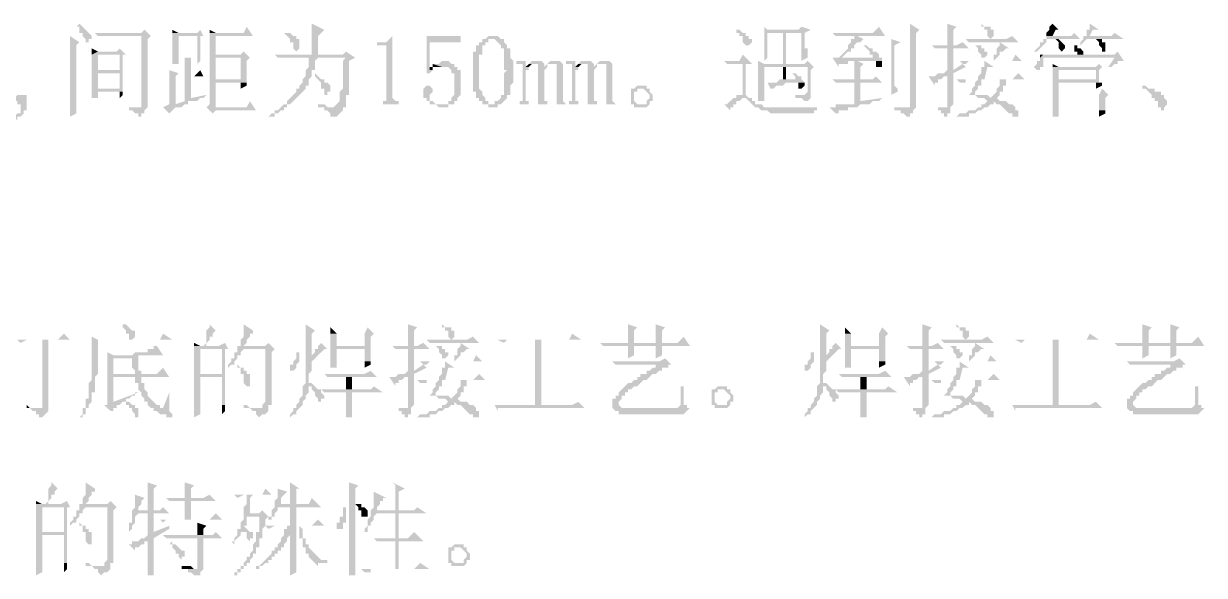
# Model space of a CAD drawing. Extents: x 51 to 246, y 3 to 417.
# Drawn here: x 209.08 to 225.21, y 324.53 to 332.06 of the extents above; entities that cross this region are included whole.
import ezdxf

# ---------------------------------------------------------------- set-up
doc = ezdxf.new("R2010")
doc.units = 0
doc.header["$MEASUREMENT"] = 0
doc.layers.add('_____1', color=160, linetype='Continuous')

msp = doc.modelspace()

# ---------------------------------------------------------------- hatches: boundary and pattern name
at = {"layer": '_____1'}
for points in [[(209.846, 332.062), (209.804, 332.02), (209.846, 332.02), (209.846, 331.935), (209.889, 331.935), (209.889, 331.893), (209.931, 331.851), (209.931, 331.808), (209.973, 331.808), (209.973, 331.851), (210.016, 331.851), (210.016, 331.893)], [(218.821, 331.978), (218.821, 331.935), (218.863, 331.935), (218.863, 331.893), (218.906, 331.893), (218.906, 331.808), (218.948, 331.766), (218.99, 331.766), (219.033, 331.808), (219.033, 331.851), (218.99, 331.851), (218.99, 331.893), (218.948, 331.893), (218.948, 331.935), (218.906, 331.935), (218.863, 331.978)], [(222.165, 332.062), (222.165, 332.02), (222.208, 332.02), (222.208, 331.978), (222.25, 331.978), (222.25, 331.893), (222.292, 331.851), (222.335, 331.893), (222.335, 331.978), (222.292, 331.978), (222.292, 332.02), (222.208, 332.02)], [(223.224, 331.851), (223.181, 331.851), (223.224, 331.808), (223.224, 331.724), (223.266, 331.681), (223.308, 331.724), (223.308, 331.766), (223.266, 331.808)], [(223.774, 331.851), (223.732, 331.851), (223.774, 331.808), (223.774, 331.766), (223.816, 331.724), (223.816, 331.681), (223.859, 331.681), (223.859, 331.808), (223.816, 331.808), (223.816, 331.851)], [(220.599, 331.766), (220.557, 331.766), (220.599, 331.724), (220.641, 331.681), (220.641, 331.639), (220.684, 331.639), (220.684, 331.597), (220.26, 331.597), (220.811, 331.554), (220.811, 331.597), (220.768, 331.597), (220.768, 331.639), (220.726, 331.681), (220.684, 331.681), (220.684, 331.724), (220.641, 331.724)], [(221.7, 331.724), (221.784, 331.724), (221.784, 331.427), (221.7, 331.427)], [(216.112, 331.554), (216.027, 331.554), (215.985, 331.512), (216.112, 331.512), (216.112, 331.47), (216.196, 331.47), (216.196, 331.512), (216.154, 331.554)], [(216.45, 331.512), (216.323, 331.512), (216.366, 331.512), (216.366, 330.962), (216.323, 330.962), (216.493, 330.962), (216.45, 331.004)], [(216.789, 331.554), (216.704, 331.554), (216.662, 331.512), (216.789, 331.512), (216.789, 331.47), (216.874, 331.47), (216.874, 331.512), (216.831, 331.554)], [(217.128, 331.512), (217.001, 331.512), (217.043, 331.512), (217.043, 330.962), (217.001, 330.962), (217.17, 330.962), (217.128, 331.004)], [(219.456, 331.47), (219.498, 331.47), (219.498, 331.3), (219.456, 331.3)], [(220.726, 331.47), (220.811, 331.47), (220.811, 331.554), (220.726, 331.554)], [(210.439, 331.385), (210.397, 331.385), (210.397, 331.173), (210.016, 331.173), (210.016, 331.046), (210.1, 331.046), (210.1, 331.131), (210.439, 331.131)], [(213.064, 331.385), (213.064, 331.343), (213.148, 331.258), (213.148, 331.173), (213.191, 331.173), (213.191, 331.089), (213.233, 331.089), (213.233, 331.131), (213.275, 331.131), (213.275, 331.216), (213.233, 331.258), (213.191, 331.258), (213.191, 331.3), (213.148, 331.3)], [(212.132, 331.258), (212.048, 331.258), (212.048, 331.173), (212.132, 331.216)], [(219.752, 331.258), (219.668, 331.258), (219.668, 331.173), (219.71, 331.173), (219.752, 331.216)], [(210.439, 331.131), (210.397, 331.131), (210.397, 331.046), (210.439, 331.089)], [(211.582, 331.089), (211.37, 331.046), (211.54, 331.046)], [(219.625, 331.089), (219.625, 331.046), (219.71, 331.046), (219.752, 331.004), (219.795, 331.004), (219.837, 331.046), (219.71, 331.089)], [(220.811, 331.046), (220.514, 331.004), (220.768, 331.004)], [(220.98, 330.919), (220.98, 330.877), (221.065, 330.877), (221.065, 330.835), (221.107, 330.835), (221.149, 330.792), (221.192, 330.792), (221.192, 330.835), (221.234, 330.835), (221.234, 330.877), (221.276, 330.919)], [(221.53, 330.919), (221.573, 330.919), (221.573, 330.877), (221.615, 330.877), (221.615, 330.835), (221.657, 330.835), (221.657, 330.792), (221.7, 330.792), (221.7, 330.835), (221.742, 330.835), (221.742, 330.919)], [(210.439, 327.956), (210.439, 327.914), (210.481, 327.871), (210.481, 327.829), (210.524, 327.829), (210.524, 327.744), (210.1, 327.744), (210.566, 327.744), (210.608, 327.787), (210.608, 327.871), (210.566, 327.871), (210.524, 327.914), (210.481, 327.956)], [(214.799, 327.956), (214.799, 327.914), (214.842, 327.914), (214.842, 327.871), (214.884, 327.871), (214.884, 327.787), (214.926, 327.744), (214.969, 327.787), (214.969, 327.871), (214.926, 327.871), (214.926, 327.914), (214.842, 327.914)], [(221.827, 327.956), (221.827, 327.914), (221.869, 327.914), (221.869, 327.871), (221.911, 327.871), (221.911, 327.787), (221.954, 327.744), (221.996, 327.787), (221.996, 327.871), (221.954, 327.871), (221.954, 327.914), (221.869, 327.914)], [(214.334, 327.617), (214.418, 327.617), (214.418, 327.321), (214.334, 327.321)], [(216.069, 327.744), (216.154, 327.744), (216.154, 326.855), (216.069, 326.855)], [(217.805, 327.66), (217.339, 327.66), (217.72, 327.66), (217.72, 327.49), (217.805, 327.533)], [(221.361, 327.617), (221.446, 327.617), (221.446, 327.321), (221.361, 327.321)], [(223.139, 327.744), (223.224, 327.744), (223.224, 326.855), (223.139, 326.855)], [(224.832, 327.66), (224.367, 327.66), (224.748, 327.66), (224.748, 327.49), (224.832, 327.533)], [(213.826, 327.448), (213.741, 327.448), (213.741, 327.363), (213.826, 327.406)], [(220.853, 327.448), (220.768, 327.448), (220.768, 327.363), (220.853, 327.406)], [(212.005, 327.406), (212.005, 327.363), (212.048, 327.363), (212.048, 327.279), (212.09, 327.279), (212.09, 327.152), (212.132, 327.109), (212.175, 327.109), (212.175, 327.279), (212.132, 327.279), (212.132, 327.321), (212.09, 327.321), (212.09, 327.363), (212.048, 327.363)], [(210.693, 327.236), (210.608, 327.236), (210.608, 327.152), (210.651, 327.152), (210.651, 327.067), (210.693, 327.025), (210.693, 326.982), (210.735, 326.94), (210.735, 326.898), (210.778, 326.898), (210.778, 326.855), (210.82, 326.813), (210.989, 326.813), (210.947, 326.813), (210.947, 326.855), (210.905, 326.855), (210.778, 326.982), (210.778, 327.025), (210.735, 327.067), (210.735, 327.152), (210.693, 327.152)], [(213.487, 327.236), (213.572, 327.236), (213.572, 327.067), (213.487, 327.067)], [(220.514, 327.236), (220.599, 327.236), (220.599, 327.067), (220.514, 327.067)], [(210.651, 327.025), (210.312, 326.898), (210.227, 326.898), (210.227, 326.855), (210.185, 326.855), (210.27, 326.771), (210.312, 326.771), (210.312, 326.813), (210.354, 326.813), (210.354, 326.855), (210.397, 326.855), (210.439, 326.898), (210.481, 326.898), (210.481, 326.94), (210.524, 326.94), (210.566, 326.982), (210.608, 326.982), (210.608, 327.025)], [(211.074, 327.025), (210.989, 326.813), (210.862, 326.813), (210.862, 326.771), (210.905, 326.771), (210.947, 326.728), (211.032, 326.728), (211.032, 326.686), (211.116, 326.686), (211.116, 326.728), (211.074, 326.771)], [(213.487, 326.686), (213.572, 326.686), (213.572, 327.025), (213.487, 327.025)], [(220.514, 326.686), (220.599, 326.686), (220.599, 327.025), (220.514, 327.025)], [(210.481, 326.898), (210.481, 326.855), (210.524, 326.855), (210.524, 326.813), (210.566, 326.813), (210.566, 326.771), (210.608, 326.728), (210.608, 326.686), (210.651, 326.686), (210.651, 326.813), (210.608, 326.813), (210.608, 326.855), (210.566, 326.855), (210.524, 326.898)], [(212.09, 326.855), (212.09, 326.813), (212.175, 326.813), (212.217, 326.771), (212.259, 326.771), (212.259, 326.728), (212.302, 326.686), (212.344, 326.728), (212.386, 326.728), (212.429, 326.771), (212.429, 326.813), (212.175, 326.813), (212.132, 326.855)], [(214.164, 326.813), (214.207, 326.813), (214.207, 326.771), (214.249, 326.771), (214.249, 326.728), (214.291, 326.728), (214.291, 326.686), (214.334, 326.686), (214.334, 326.728), (214.376, 326.728), (214.376, 326.813)], [(221.192, 326.813), (221.234, 326.813), (221.234, 326.771), (221.276, 326.771), (221.276, 326.728), (221.319, 326.728), (221.319, 326.686), (221.361, 326.686), (221.361, 326.728), (221.403, 326.728), (221.403, 326.813)], [(211.286, 325.543), (211.37, 325.543), (211.37, 325.289), (211.286, 325.289)], [(212.217, 325.628), (212.132, 325.628), (212.132, 325.501), (212.09, 325.458), (212.09, 325.331), (212.175, 325.374), (212.175, 325.585)], [(212.725, 325.458), (212.81, 325.458), (212.81, 325.204), (212.725, 325.204)], [(213.487, 325.458), (213.445, 325.458), (213.445, 325.331), (213.402, 325.331), (213.402, 325.247), (213.36, 325.247), (213.36, 325.162), (213.445, 325.162), (213.445, 325.247), (213.487, 325.247)], [(214.164, 325.374), (214.207, 325.374), (214.207, 325.035), (214.164, 325.035)], [(209.846, 325.247), (209.846, 325.204), (209.889, 325.204), (209.889, 325.12), (209.931, 325.12), (209.931, 324.993), (209.973, 324.95), (210.016, 324.95), (210.016, 325.12), (209.973, 325.12), (209.973, 325.162), (209.931, 325.162), (209.931, 325.204), (209.889, 325.204)], [(212.852, 325.204), (212.683, 325.204), (212.852, 325.204), (212.852, 325.035), (212.894, 325.035), (212.894, 324.908), (212.937, 324.908), (212.937, 324.823), (212.979, 324.823), (212.979, 324.781), (213.106, 324.654), (213.106, 324.696), (213.233, 324.696), (213.233, 324.739), (213.148, 324.739), (212.979, 324.908), (212.979, 324.95), (212.937, 324.95), (212.937, 325.035), (212.894, 325.035), (212.894, 325.162)], [(214.164, 324.993), (214.207, 324.993), (214.207, 324.612), (214.164, 324.612)], [(209.931, 324.696), (209.931, 324.654), (210.016, 324.654), (210.058, 324.612), (210.1, 324.612), (210.1, 324.569), (210.143, 324.527), (210.185, 324.569), (210.227, 324.569), (210.27, 324.612), (210.27, 324.654), (210.016, 324.654), (209.973, 324.696)], [(211.243, 324.654), (211.243, 324.612), (211.413, 324.612), (211.37, 324.654)]]:
    msp.add_hatch(color=7, dxfattribs=at).paths.add_polyline_path(points)
for points in [[(210.735, 331.978), (210.693, 331.935), (210.058, 331.935), (210.1, 331.893), (210.82, 331.893)], [(211.116, 331.978), (211.116, 331.935), (211.201, 331.935)], [(211.497, 331.978), (211.455, 331.935), (211.116, 331.935), (211.116, 331.512), (211.201, 331.512), (211.201, 331.597), (211.497, 331.597), (211.201, 331.597), (211.201, 331.893), (211.54, 331.893)], [(212.132, 332.02), (212.09, 331.935), (211.624, 331.935), (211.624, 330.962), (211.582, 330.919), (211.709, 330.919), (211.709, 331.258), (212.132, 331.258), (211.709, 331.3), (211.709, 331.597), (212.175, 331.597), (211.709, 331.639), (211.709, 331.893), (212.217, 331.893)], [(211.624, 331.978), (211.624, 331.935), (211.709, 331.935)], [(213.021, 332.062), (213.021, 331.639), (213.106, 331.639), (213.106, 331.893), (213.191, 331.978)], [(219.202, 332.02), (219.202, 331.978), (219.456, 331.935), (219.71, 331.935), (219.71, 331.808), (219.202, 331.808), (219.71, 331.808), (219.71, 331.639), (219.498, 331.639), (219.795, 331.639), (219.795, 331.724), (219.752, 331.724), (219.752, 331.935), (219.837, 331.978), (219.244, 331.978)], [(219.202, 331.978), (219.202, 331.808), (219.244, 331.808), (219.244, 331.935), (219.456, 331.935)], [(219.71, 332.02), (219.668, 331.978), (219.244, 331.978), (219.837, 331.978)], [(220.768, 332.02), (220.684, 331.935), (220.133, 331.935), (220.176, 331.893), (220.853, 331.893)], [(221.192, 332.062), (221.192, 330.919), (221.107, 330.919), (221.276, 330.919), (221.276, 331.935), (221.319, 331.978)], [(221.7, 332.062), (221.7, 331.766), (221.784, 331.766), (221.784, 331.978), (221.827, 332.02)], [(223.139, 332.062), (223.097, 332.02), (223.097, 331.978), (223.054, 331.935), (223.054, 331.893), (223.139, 331.893), (223.181, 331.978), (223.224, 331.978)], [(223.647, 332.062), (223.647, 331.978), (223.605, 331.978), (223.605, 331.893), (223.562, 331.893), (223.562, 331.851), (223.647, 331.893), (223.689, 331.978), (223.774, 331.978)], [(209.719, 331.893), (209.719, 330.792), (209.804, 330.835), (209.804, 331.766), (209.846, 331.808)], [(210.82, 331.893), (210.693, 331.893), (210.693, 330.919), (210.481, 330.919), (210.524, 330.919), (210.524, 330.877), (210.566, 330.877), (210.608, 330.835), (210.651, 330.835), (210.651, 330.792), (210.693, 330.792), (210.693, 330.835), (210.735, 330.835), (210.735, 330.877), (210.778, 330.919), (210.778, 331.851)], [(211.54, 331.893), (211.455, 331.893), (211.455, 331.597), (211.201, 331.597), (211.497, 331.597), (211.497, 331.893)], [(212.683, 331.935), (212.64, 331.935), (212.683, 331.893), (212.725, 331.851), (212.725, 331.808), (212.767, 331.808), (212.767, 331.724), (212.81, 331.681), (212.852, 331.724), (212.852, 331.851), (212.81, 331.851), (212.81, 331.893), (212.767, 331.893), (212.725, 331.935)], [(214.122, 331.893), (214.037, 331.808), (213.91, 331.808), (213.91, 331.766), (214.037, 331.766), (214.037, 331.004), (213.995, 331.004), (213.995, 330.962), (213.91, 330.962), (214.291, 330.962), (214.207, 330.962), (214.207, 331.004), (214.164, 331.004), (214.122, 331.046)], [(215.053, 331.893), (214.588, 331.893), (214.588, 331.385), (214.63, 331.385), (214.672, 331.427), (214.63, 331.427), (214.63, 331.808), (215.053, 331.808)], [(215.35, 331.851), (215.35, 331.808), (215.307, 331.808), (215.307, 331.766), (215.265, 331.766), (215.265, 331.681), (215.223, 331.681), (215.223, 331.131), (215.265, 331.131), (215.265, 331.046), (215.307, 331.046), (215.307, 331.004), (215.35, 331.004), (215.35, 330.962), (215.434, 330.962), (215.434, 330.919), (215.561, 330.919), (215.561, 330.962), (215.604, 330.962), (215.434, 330.962), (215.434, 331.004), (215.392, 331.004), (215.392, 331.046), (215.35, 331.089), (215.35, 331.131), (215.307, 331.173), (215.307, 331.639), (215.35, 331.639), (215.35, 331.766), (215.392, 331.766), (215.392, 331.808), (215.434, 331.808), (215.434, 331.851), (215.477, 331.851)], [(215.477, 331.893), (215.434, 331.893), (215.392, 331.851), (215.35, 331.851), (215.519, 331.851), (215.604, 331.766), (215.604, 331.724), (215.646, 331.724), (215.646, 331.427), (215.688, 331.427), (215.646, 331.385), (215.646, 331.089), (215.604, 331.089), (215.604, 331.046), (215.561, 331.004), (215.519, 331.004), (215.519, 330.962), (215.477, 330.962), (215.604, 330.962), (215.688, 331.046), (215.688, 331.089), (215.731, 331.089), (215.731, 331.216), (215.773, 331.258), (215.773, 331.554), (215.731, 331.597), (215.731, 331.724), (215.688, 331.724), (215.688, 331.766), (215.646, 331.808), (215.646, 331.851), (215.604, 331.851), (215.561, 331.893), (215.519, 331.893)], [(219.202, 331.808), (219.202, 331.639), (219.71, 331.639), (219.71, 331.554), (219.795, 331.597), (219.795, 331.639), (219.244, 331.639), (219.244, 331.808), (219.71, 331.808)], [(219.498, 331.808), (219.456, 331.808), (219.456, 331.639), (219.244, 331.639), (219.498, 331.639)], [(219.456, 331.935), (219.456, 331.808), (219.498, 331.808), (219.498, 331.935), (219.71, 331.935)], [(220.472, 331.893), (220.43, 331.893), (220.43, 331.851), (220.387, 331.851), (220.387, 331.808), (220.345, 331.766), (220.345, 331.724), (220.218, 331.597), (220.133, 331.597), (220.218, 331.47), (220.218, 331.512), (220.345, 331.512), (220.345, 331.554), (220.811, 331.554), (220.26, 331.597), (220.345, 331.681), (220.387, 331.681), (220.387, 331.724), (220.43, 331.724), (220.43, 331.766), (220.472, 331.808), (220.514, 331.808), (220.557, 331.851)], [(220.938, 331.851), (220.938, 331.089), (221.022, 331.131), (221.022, 331.173), (220.98, 331.216), (220.98, 331.766), (221.065, 331.808)], [(221.911, 331.808), (221.827, 331.766), (221.488, 331.766), (221.53, 331.724), (221.996, 331.724)], [(222.589, 331.893), (222.504, 331.851), (221.954, 331.851), (221.996, 331.808), (222.673, 331.808)], [(222.081, 331.808), (222.081, 331.766), (222.123, 331.724), (222.123, 331.681), (222.165, 331.639), (222.165, 331.597), (222.208, 331.597), (222.25, 331.639), (222.25, 331.681), (222.208, 331.681), (222.208, 331.724), (222.165, 331.724), (222.165, 331.766), (222.081, 331.766)], [(222.419, 331.808), (222.419, 331.766), (222.377, 331.724), (222.377, 331.639), (222.335, 331.639), (222.335, 331.554), (222.419, 331.639), (222.419, 331.681), (222.462, 331.681), (222.504, 331.724), (222.546, 331.724)], [(223.435, 331.935), (223.393, 331.893), (223.054, 331.893), (223.054, 331.851), (223.012, 331.851), (223.012, 331.808), (222.97, 331.808), (222.97, 331.766), (222.927, 331.724), (222.885, 331.681), (222.927, 331.681), (222.97, 331.724), (223.012, 331.766), (223.054, 331.808), (223.054, 331.851), (223.52, 331.851)], [(223.986, 331.935), (223.943, 331.893), (223.647, 331.893), (223.562, 331.851), (223.52, 331.808), (223.52, 331.766), (223.605, 331.851), (224.113, 331.851)], [(210.016, 331.724), (210.016, 331.639), (210.1, 331.681)], [(210.397, 331.724), (210.354, 331.681), (210.1, 331.681), (210.016, 331.639), (210.016, 331.427), (210.1, 331.427), (210.1, 331.639), (210.481, 331.639)], [(210.481, 331.639), (210.397, 331.639), (210.397, 331.427), (210.016, 331.427), (210.016, 331.173), (210.1, 331.173), (210.1, 331.385), (210.439, 331.385), (210.439, 331.639)], [(212.09, 331.681), (212.048, 331.639), (211.709, 331.639), (212.175, 331.597)], [(213.487, 331.681), (213.445, 331.639), (212.513, 331.639), (212.556, 331.597), (213.614, 331.597)], [(218.906, 331.639), (218.863, 331.554), (218.652, 331.554), (218.694, 331.512), (219.033, 331.512)], [(219.456, 331.639), (219.456, 331.512), (219.202, 331.512), (219.498, 331.512), (219.498, 331.639), (219.71, 331.639)], [(219.202, 331.639), (219.202, 331.554), (219.244, 331.597), (219.244, 331.639), (219.456, 331.639)], [(222.631, 331.639), (222.589, 331.554), (221.869, 331.554), (221.911, 331.512), (221.954, 331.512), (221.996, 331.554), (222.716, 331.554)], [(223.012, 331.681), (223.012, 331.639), (222.97, 331.639), (222.97, 331.597), (223.012, 331.639)], [(224.028, 331.681), (223.986, 331.639), (223.012, 331.639), (222.97, 331.597), (223.986, 331.597), (223.901, 331.47), (223.943, 331.47), (223.986, 331.512), (224.028, 331.512), (224.028, 331.554), (224.113, 331.554)], [(223.393, 331.766), (223.435, 331.766), (223.435, 331.681), (223.478, 331.681), (223.478, 331.639), (223.562, 331.639), (223.562, 331.681), (223.52, 331.724), (223.478, 331.724), (223.478, 331.766), (223.435, 331.766)], [(211.286, 331.597), (211.286, 331.004), (211.159, 330.962), (211.328, 330.962), (211.328, 331.004), (211.455, 331.004), (211.497, 331.046), (211.37, 331.046), (211.37, 331.343), (211.54, 331.343), (211.37, 331.343), (211.37, 331.597), (211.455, 331.597)], [(211.497, 331.597), (211.286, 331.597), (211.455, 331.597), (211.455, 331.512), (211.497, 331.554)], [(212.175, 331.597), (212.048, 331.597), (212.048, 331.3), (211.709, 331.3), (212.132, 331.258), (212.132, 331.554)], [(213.106, 331.597), (212.979, 331.597), (212.979, 331.47), (212.937, 331.427), (212.937, 331.343), (212.894, 331.3), (212.894, 331.258), (212.852, 331.216), (212.852, 331.173), (212.81, 331.173), (212.81, 331.131), (212.683, 331.004), (212.683, 330.962), (212.64, 330.962), (212.556, 330.877), (212.513, 330.877), (212.513, 330.835), (212.471, 330.835), (212.429, 330.792), (212.513, 330.792), (212.513, 330.835), (212.556, 330.835), (212.598, 330.877), (212.64, 330.877), (212.64, 330.919), (212.683, 330.919), (212.683, 330.962), (212.725, 330.962), (212.937, 331.173), (212.937, 331.216), (212.979, 331.216), (212.979, 331.3), (213.021, 331.343), (213.021, 331.427), (213.064, 331.427), (213.064, 331.554)], [(213.614, 331.597), (213.487, 331.597), (213.445, 331.554), (213.445, 331.173), (213.402, 331.131), (213.402, 331.004), (213.36, 330.962), (213.318, 330.919), (213.148, 330.919), (213.191, 330.919), (213.191, 330.877), (213.233, 330.877), (213.275, 330.835), (213.275, 330.792), (213.36, 330.792), (213.445, 330.877), (213.445, 330.919), (213.487, 330.919), (213.487, 331.089), (213.529, 331.089), (213.529, 331.554)], [(214.672, 331.512), (214.672, 331.47), (214.63, 331.47), (214.63, 331.427), (214.672, 331.427), (214.672, 331.47), (214.799, 331.47)], [(214.842, 331.554), (214.799, 331.554), (214.757, 331.512), (214.672, 331.512), (214.799, 331.47), (214.884, 331.47), (214.926, 331.427), (214.926, 331.385), (214.969, 331.385), (214.969, 331.089), (214.926, 331.046), (214.926, 331.004), (214.884, 331.004), (214.884, 330.962), (214.672, 330.962), (214.715, 330.962), (214.757, 330.919), (214.884, 330.919), (214.884, 330.962), (214.969, 330.962), (214.969, 331.004), (215.011, 331.004), (215.011, 331.046), (215.053, 331.089), (215.053, 331.427), (215.011, 331.427), (215.011, 331.47), (214.969, 331.47), (214.969, 331.512), (214.926, 331.512), (214.884, 331.554)], [(215.942, 331.554), (215.815, 331.554), (215.815, 331.512), (215.9, 331.512), (215.9, 331.004), (215.858, 331.004), (215.858, 330.962), (215.815, 330.962), (216.027, 330.962), (215.985, 330.962), (215.985, 331.004), (215.942, 331.004), (215.942, 331.427), (215.985, 331.427), (215.985, 331.47), (215.942, 331.47)], [(215.985, 331.512), (215.942, 331.47), (215.985, 331.47), (216.027, 331.512), (216.069, 331.512)], [(216.323, 331.554), (216.281, 331.554), (216.239, 331.512), (216.196, 331.47), (216.112, 331.47), (216.112, 330.962), (216.069, 330.962), (216.281, 330.962), (216.239, 330.962), (216.239, 331.004), (216.196, 331.004), (216.196, 331.427), (216.239, 331.47), (216.239, 331.512), (216.45, 331.512), (216.408, 331.554), (216.366, 331.554)], [(216.62, 331.554), (216.493, 331.554), (216.493, 331.512), (216.577, 331.512), (216.577, 331.004), (216.535, 331.004), (216.535, 330.962), (216.493, 330.962), (216.704, 330.962), (216.662, 330.962), (216.662, 331.004), (216.62, 331.004), (216.62, 331.427), (216.662, 331.427), (216.662, 331.47), (216.62, 331.47)], [(216.662, 331.512), (216.62, 331.47), (216.662, 331.47), (216.704, 331.512), (216.747, 331.512)], [(217.001, 331.554), (216.958, 331.554), (216.874, 331.47), (216.789, 331.47), (216.789, 330.962), (216.747, 330.962), (216.958, 330.962), (216.916, 330.962), (216.916, 331.004), (216.874, 331.004), (216.874, 331.427), (216.916, 331.47), (216.916, 331.512), (217.128, 331.512), (217.085, 331.554), (217.043, 331.554)], [(219.033, 331.512), (218.906, 331.512), (218.906, 331.089), (218.821, 331.089), (218.821, 331.046), (218.948, 331.046), (218.99, 331.004), (219.033, 330.962), (219.075, 330.919), (219.117, 330.919), (219.16, 330.877), (219.244, 330.877), (219.287, 330.835), (219.879, 330.835), (219.879, 330.877), (219.922, 330.877), (219.922, 330.919), (219.202, 330.919), (219.16, 330.962), (219.075, 330.962), (219.075, 331.004), (219.033, 331.004), (219.033, 331.046), (218.99, 331.046), (218.948, 331.089), (218.948, 331.512)], [(219.117, 331.554), (219.117, 331.47), (219.498, 331.512), (219.202, 331.512)], [(219.795, 331.554), (219.752, 331.512), (219.498, 331.512), (219.117, 331.47), (219.117, 331.004), (219.202, 331.004), (219.202, 331.47), (219.879, 331.47)], [(219.879, 331.47), (219.795, 331.47), (219.795, 331.131), (219.752, 331.089), (219.71, 331.089), (219.837, 331.046), (219.837, 331.427)], [(220.472, 331.554), (220.43, 331.554), (220.43, 331.3), (220.514, 331.3), (220.514, 331.47), (220.557, 331.512)], [(221.911, 331.512), (221.784, 331.427), (221.7, 331.427), (221.657, 331.385), (221.573, 331.385), (221.53, 331.343), (221.7, 331.343), (221.7, 330.919), (221.657, 330.919), (221.742, 330.919), (221.784, 330.962), (221.784, 331.385), (221.954, 331.47)], [(222.208, 331.554), (222.208, 331.47), (222.165, 331.47), (222.165, 331.385), (222.123, 331.343), (222.123, 331.3), (222.208, 331.3), (222.25, 331.47), (222.335, 331.47)], [(222.97, 331.597), (222.97, 331.554), (222.927, 331.554), (222.927, 331.512), (222.885, 331.47), (222.927, 331.427), (222.97, 331.427), (222.97, 331.47), (223.012, 331.47), (223.012, 331.597), (223.986, 331.597)], [(223.139, 331.512), (223.139, 331.47), (223.224, 331.47)], [(223.774, 331.512), (223.732, 331.47), (223.139, 331.47), (223.139, 331.089), (223.774, 331.089), (223.774, 330.877), (223.139, 330.877), (223.139, 330.792), (223.224, 330.792), (223.224, 330.877), (223.859, 330.877), (223.859, 331.046), (223.901, 331.089), (223.224, 331.089), (223.224, 331.258), (223.774, 331.258), (223.224, 331.3), (223.224, 331.427), (223.732, 331.427), (223.816, 331.47)], [(223.816, 331.47), (223.732, 331.427), (223.732, 331.3), (223.224, 331.3), (223.774, 331.258), (223.774, 331.427)], [(211.074, 331.427), (211.074, 330.962), (210.989, 330.919), (211.074, 330.835), (211.159, 330.919), (211.243, 330.919), (211.286, 330.962), (211.328, 330.962), (211.159, 330.962), (211.159, 331.343), (211.201, 331.385)], [(211.497, 331.427), (211.413, 331.343), (211.37, 331.343), (211.54, 331.343)], [(219.583, 331.385), (219.625, 331.343), (219.625, 331.3), (219.414, 331.3), (219.371, 331.258), (219.244, 331.258), (219.287, 331.173), (219.329, 331.173), (219.371, 331.216), (219.456, 331.216), (219.498, 331.258), (219.752, 331.258), (219.71, 331.3), (219.71, 331.343), (219.668, 331.343), (219.625, 331.385)], [(220.726, 331.343), (220.684, 331.3), (220.133, 331.3), (220.176, 331.258), (220.811, 331.258)], [(221.53, 331.343), (221.446, 331.343), (221.53, 331.216), (221.53, 331.258), (221.573, 331.258), (221.573, 331.3), (221.615, 331.3), (221.657, 331.343), (221.7, 331.343)], [(222.673, 331.385), (222.589, 331.3), (221.827, 331.3), (221.869, 331.258), (221.954, 331.258), (221.954, 331.3), (222.758, 331.3)], [(222.165, 331.3), (222.123, 331.3), (222.081, 331.258), (222.081, 331.216), (222.038, 331.173), (222.038, 331.131), (221.996, 331.089), (222.081, 331.089), (222.123, 331.046), (222.208, 331.046), (222.25, 331.004), (222.335, 331.004), (222.377, 330.962), (222.419, 330.962), (222.546, 330.835), (222.589, 330.835), (222.589, 330.792), (222.673, 330.792), (222.673, 330.877), (222.631, 330.877), (222.631, 330.919), (222.589, 330.962), (222.546, 330.962), (222.504, 331.004), (222.419, 331.004), (222.377, 331.046), (222.292, 331.046), (222.25, 331.089), (222.081, 331.089), (222.081, 331.131), (222.123, 331.173), (222.123, 331.216), (222.165, 331.216), (222.165, 331.258)], [(222.504, 331.3), (222.419, 331.3), (222.419, 331.216), (222.377, 331.173), (222.377, 331.131), (222.292, 331.046), (222.377, 331.046), (222.419, 331.089), (222.419, 331.131), (222.462, 331.131), (222.462, 331.216), (222.504, 331.216), (222.504, 331.258)], [(214.588, 331.216), (214.545, 331.173), (214.545, 331.046), (214.588, 331.046), (214.588, 331.004), (214.63, 331.004), (214.63, 330.962), (214.799, 330.962), (214.715, 330.962), (214.672, 331.004), (214.63, 331.004), (214.63, 331.089), (214.672, 331.131), (214.672, 331.173), (214.63, 331.216)], [(217.509, 331.216), (217.466, 331.216), (217.424, 331.173), (217.382, 331.173), (217.382, 330.962), (217.509, 330.962), (217.466, 330.962), (217.424, 331.004), (217.424, 331.131), (217.466, 331.131), (217.466, 331.173), (217.636, 331.173), (217.593, 331.173), (217.593, 331.216), (217.551, 331.216)], [(217.636, 331.173), (217.509, 331.173), (217.551, 331.173), (217.593, 331.131), (217.636, 331.089), (217.636, 331.046), (217.593, 331.004), (217.593, 330.962), (217.424, 330.962), (217.424, 330.919), (217.593, 330.919), (217.636, 330.962), (217.636, 331.004), (217.678, 331.004), (217.678, 331.089), (217.636, 331.131)], [(220.514, 331.258), (220.43, 331.258), (220.43, 330.962), (220.176, 330.962), (220.176, 330.919), (220.091, 330.919), (220.176, 330.835), (220.218, 330.835), (220.218, 330.877), (220.345, 330.877), (220.345, 330.919), (220.472, 330.919), (220.514, 330.962), (220.641, 330.962), (220.684, 331.004), (220.514, 331.004)], [(223.816, 331.173), (223.774, 331.089), (223.224, 331.089), (223.901, 331.089)], [(223.774, 331.258), (223.732, 331.258), (223.732, 331.173), (223.816, 331.216), (223.816, 331.258)], [(224.367, 331.216), (224.367, 331.173), (224.409, 331.173), (224.494, 331.089), (224.494, 331.046), (224.536, 331.046), (224.536, 331.004), (224.578, 331.004), (224.578, 330.919), (224.621, 330.919), (224.621, 330.877), (224.663, 330.877), (224.663, 330.919), (224.705, 330.962), (224.705, 331.004), (224.663, 331.046), (224.663, 331.089), (224.621, 331.089), (224.621, 331.131), (224.536, 331.131), (224.536, 331.173), (224.451, 331.173), (224.409, 331.216)], [(209.042, 331.089), (209, 331.089), (208.957, 331.046), (208.957, 331.004), (209, 331.004), (209, 330.962), (209.042, 330.962), (209.042, 330.835), (209, 330.835), (208.957, 330.792), (208.957, 330.75), (209, 330.75), (209, 330.792), (209.042, 330.792), (209.084, 330.835), (209.084, 330.877), (209.127, 330.877), (209.127, 331.089), (209.084, 331.089)], [(212.175, 331.004), (212.132, 330.919), (211.582, 330.919), (211.667, 330.835), (211.709, 330.877), (212.259, 330.877)], [(218.821, 331.046), (218.779, 331.046), (218.694, 330.962), (218.652, 330.962), (218.736, 330.877), (218.736, 330.919), (218.779, 330.919), (218.779, 330.962), (218.821, 330.962), (218.821, 331.004), (218.863, 331.004), (218.906, 331.046)], [(222.25, 331.004), (222.208, 330.962), (222.165, 330.962), (222.165, 330.919), (222.123, 330.919), (222.081, 330.877), (221.996, 330.877), (221.954, 330.835), (221.869, 330.835), (221.827, 330.792), (221.784, 330.792), (221.996, 330.792), (221.996, 330.835), (222.081, 330.835), (222.123, 330.877), (222.165, 330.877), (222.208, 330.919), (222.25, 330.919), (222.292, 330.962), (222.335, 330.962), (222.335, 331.004)], [(223.139, 331.089), (223.139, 330.877), (223.224, 330.877), (223.224, 331.089), (223.774, 331.089)], [(210.481, 330.962), (210.481, 330.919), (210.651, 330.919), (210.481, 330.919)], [(213.106, 330.962), (213.106, 330.919), (213.318, 330.919), (213.233, 330.919), (213.191, 330.962), (213.148, 330.962)], [(223.859, 330.877), (223.774, 330.877), (223.774, 330.792), (223.859, 330.835)], [(211.624, 327.956), (211.624, 327.914), (211.582, 327.871), (211.582, 327.702), (211.54, 327.66), (211.582, 327.66), (211.582, 327.702), (211.624, 327.744), (211.624, 327.787), (211.667, 327.787), (211.667, 327.829), (211.709, 327.871)], [(212.09, 327.956), (212.09, 327.787), (212.048, 327.744), (212.048, 327.66), (212.005, 327.66), (212.005, 327.617), (212.386, 327.617), (212.386, 326.898), (212.344, 326.855), (212.344, 326.813), (212.302, 326.813), (212.429, 326.813), (212.429, 326.855), (212.471, 326.855), (212.471, 327.575), (212.513, 327.617), (212.09, 327.66), (212.132, 327.702), (212.132, 327.744), (212.175, 327.787), (212.175, 327.829), (212.217, 327.829), (212.217, 327.871)], [(212.937, 327.956), (212.937, 327.49), (213.021, 327.49), (213.021, 327.829), (213.064, 327.871)], [(213.275, 327.914), (213.275, 327.829), (213.36, 327.829)], [(213.783, 327.914), (213.741, 327.829), (213.275, 327.829), (213.275, 327.66), (213.36, 327.66), (213.36, 327.829), (213.868, 327.829)], [(214.334, 327.956), (214.334, 327.66), (214.418, 327.66), (214.418, 327.871), (214.461, 327.914)], [(217.339, 327.956), (217.339, 327.702), (217.424, 327.702), (217.424, 327.871), (217.466, 327.914)], [(217.72, 327.956), (217.72, 327.702), (217.805, 327.702), (217.805, 327.871), (217.847, 327.914)], [(219.964, 327.956), (219.964, 327.49), (220.049, 327.49), (220.049, 327.829), (220.091, 327.871)], [(220.303, 327.914), (220.303, 327.829), (220.387, 327.829)], [(220.811, 327.914), (220.768, 327.829), (220.303, 327.829), (220.303, 327.66), (220.387, 327.66), (220.387, 327.829), (220.895, 327.829)], [(221.361, 327.956), (221.361, 327.66), (221.446, 327.66), (221.446, 327.871), (221.488, 327.914)], [(224.367, 327.956), (224.367, 327.702), (224.451, 327.702), (224.451, 327.871), (224.494, 327.914)], [(224.748, 327.956), (224.748, 327.702), (224.832, 327.702), (224.832, 327.871), (224.875, 327.914)], [(209.635, 327.829), (209.55, 327.744), (209, 327.744), (209.042, 327.702), (209.127, 327.744), (209.719, 327.744)], [(210.989, 327.829), (210.947, 327.744), (210.016, 327.744), (210.016, 327.194), (209.973, 327.152), (209.973, 326.94), (209.931, 326.94), (209.931, 326.813), (209.889, 326.813), (209.889, 326.728), (209.846, 326.686), (209.889, 326.686), (209.889, 326.728), (209.931, 326.728), (209.931, 326.813), (209.973, 326.813), (209.973, 326.855), (210.016, 326.898), (210.016, 327.025), (210.058, 327.025), (210.058, 327.236), (210.1, 327.279), (210.1, 327.744), (211.116, 327.744)], [(210.016, 327.787), (210.016, 327.744), (210.566, 327.744), (210.1, 327.744)], [(213.868, 327.829), (213.741, 327.829), (213.741, 327.66), (213.275, 327.66), (213.275, 327.617), (213.741, 327.617), (213.741, 327.448), (213.275, 327.448), (213.275, 327.363), (213.36, 327.363), (213.36, 327.448), (213.826, 327.448), (213.826, 327.787)], [(215.223, 327.787), (215.138, 327.744), (214.588, 327.744), (214.63, 327.702), (215.307, 327.702)], [(216.577, 327.829), (216.535, 327.744), (215.561, 327.744), (215.646, 327.702), (215.688, 327.744), (216.704, 327.744)], [(218.101, 327.787), (218.017, 327.702), (216.958, 327.702), (217.001, 327.66), (218.186, 327.66)], [(220.895, 327.829), (220.768, 327.829), (220.768, 327.66), (220.303, 327.66), (220.303, 327.617), (220.768, 327.617), (220.768, 327.448), (220.303, 327.448), (220.303, 327.363), (220.387, 327.363), (220.387, 327.448), (220.853, 327.448), (220.853, 327.787)], [(222.25, 327.787), (222.165, 327.744), (221.615, 327.744), (221.657, 327.702), (222.335, 327.702)], [(223.647, 327.829), (223.605, 327.744), (222.631, 327.744), (222.716, 327.702), (222.758, 327.744), (223.774, 327.744)], [(225.129, 327.787), (225.044, 327.702), (223.986, 327.702), (224.028, 327.66), (225.213, 327.66)], [(209.423, 327.744), (209.338, 327.744), (209.338, 326.813), (209.169, 326.813), (209.211, 326.771), (209.254, 326.771), (209.254, 326.728), (209.296, 326.728), (209.296, 326.686), (209.338, 326.686), (209.423, 326.771), (209.423, 326.855)], [(210.905, 327.66), (210.862, 327.66), (210.862, 327.617), (210.778, 327.617), (210.778, 327.575), (210.608, 327.575), (210.566, 327.533), (210.312, 327.533), (210.566, 327.49), (210.566, 327.363), (210.608, 327.321), (210.608, 327.279), (210.312, 327.279), (210.693, 327.279), (210.693, 327.321), (210.651, 327.321), (210.651, 327.533), (210.989, 327.533)], [(211.413, 327.702), (211.413, 327.66), (211.497, 327.66)], [(211.836, 327.702), (211.751, 327.66), (211.413, 327.66), (211.413, 327.279), (211.497, 327.279), (211.497, 327.617), (211.878, 327.617)], [(211.878, 327.617), (211.794, 327.617), (211.794, 327.279), (211.413, 327.279), (211.413, 326.686), (211.497, 326.728), (211.497, 326.855), (211.836, 326.855), (211.497, 326.855), (211.497, 327.236), (211.794, 327.236), (211.836, 327.279), (211.836, 327.617)], [(212.005, 327.617), (212.005, 327.575), (211.963, 327.575), (211.963, 327.49), (211.921, 327.49), (211.921, 327.448), (211.878, 327.406), (211.878, 327.363), (211.921, 327.406), (211.963, 327.406), (211.963, 327.448), (212.005, 327.49), (212.005, 327.533), (212.048, 327.533), (212.048, 327.575), (212.09, 327.617), (212.386, 327.617)], [(212.429, 327.702), (212.386, 327.66), (212.09, 327.66), (212.513, 327.617)], [(213.148, 327.702), (213.106, 327.66), (213.106, 327.617), (213.064, 327.617), (213.064, 327.575), (213.021, 327.533), (213.021, 327.49), (212.937, 327.49), (212.937, 327.152), (212.894, 327.109), (213.021, 327.109), (213.021, 327.067), (213.064, 327.025), (213.064, 326.982), (213.106, 326.94), (213.106, 326.898), (213.148, 326.898), (213.148, 326.94), (213.191, 326.94), (213.191, 326.982), (213.148, 327.025), (213.148, 327.067), (213.106, 327.067), (213.021, 327.152), (212.979, 327.152), (212.979, 327.279), (213.021, 327.321), (213.021, 327.448), (213.064, 327.49), (213.106, 327.533), (213.191, 327.617), (213.233, 327.617)], [(213.275, 327.617), (213.275, 327.448), (213.36, 327.448), (213.36, 327.617), (213.741, 327.617)], [(214.545, 327.702), (214.461, 327.66), (214.122, 327.66), (214.164, 327.617), (214.63, 327.617)], [(214.715, 327.702), (214.715, 327.66), (214.757, 327.617), (214.757, 327.575), (214.799, 327.533), (214.799, 327.49), (214.842, 327.49), (214.884, 327.533), (214.884, 327.575), (214.842, 327.575), (214.842, 327.617), (214.799, 327.617), (214.799, 327.66), (214.715, 327.66)], [(215.053, 327.702), (215.053, 327.66), (215.011, 327.617), (215.011, 327.533), (214.969, 327.533), (214.969, 327.448), (215.011, 327.49), (215.053, 327.533), (215.053, 327.575), (215.096, 327.575), (215.138, 327.617), (215.18, 327.617)], [(217.339, 327.66), (217.339, 327.49), (217.424, 327.533), (217.424, 327.66), (217.72, 327.66)], [(220.176, 327.702), (220.133, 327.66), (220.133, 327.617), (220.091, 327.617), (220.091, 327.575), (220.049, 327.533), (220.049, 327.49), (219.964, 327.49), (219.964, 327.152), (219.922, 327.109), (220.049, 327.109), (220.049, 327.067), (220.091, 327.025), (220.091, 326.982), (220.133, 326.94), (220.133, 326.898), (220.176, 326.898), (220.176, 326.94), (220.218, 326.94), (220.218, 326.982), (220.176, 327.025), (220.176, 327.067), (220.133, 327.067), (220.091, 327.109), (220.049, 327.152), (220.006, 327.152), (220.006, 327.279), (220.049, 327.321), (220.049, 327.448), (220.091, 327.49), (220.133, 327.533), (220.218, 327.617), (220.26, 327.617)], [(220.303, 327.617), (220.303, 327.448), (220.387, 327.448), (220.387, 327.617), (220.768, 327.617)], [(221.573, 327.702), (221.488, 327.66), (221.149, 327.66), (221.192, 327.617), (221.657, 327.617)], [(221.742, 327.702), (221.742, 327.66), (221.784, 327.617), (221.784, 327.575), (221.827, 327.533), (221.827, 327.49), (221.869, 327.49), (221.911, 327.533), (221.911, 327.575), (221.869, 327.575), (221.869, 327.617), (221.827, 327.617), (221.827, 327.66), (221.742, 327.66)], [(222.081, 327.702), (222.081, 327.66), (222.038, 327.617), (222.038, 327.533), (221.996, 327.533), (221.996, 327.448), (222.038, 327.49), (222.081, 327.533), (222.081, 327.575), (222.123, 327.575), (222.165, 327.617), (222.208, 327.617)], [(224.367, 327.66), (224.367, 327.49), (224.451, 327.533), (224.451, 327.66), (224.748, 327.66)], [(210.227, 327.575), (210.227, 326.898), (210.312, 326.898), (210.312, 327.236), (211.074, 327.236), (210.693, 327.279), (210.312, 327.279), (210.312, 327.49), (210.566, 327.49), (210.312, 327.533)], [(212.852, 327.575), (212.81, 327.575), (212.81, 327.49), (212.767, 327.448), (212.767, 327.406), (212.725, 327.406), (212.725, 327.321), (212.767, 327.321), (212.81, 327.363), (212.81, 327.406), (212.852, 327.448), (212.852, 327.533)], [(215.265, 327.533), (215.223, 327.448), (214.503, 327.448), (214.545, 327.406), (214.588, 327.406), (214.63, 327.448), (215.35, 327.448)], [(214.842, 327.448), (214.842, 327.363), (214.799, 327.363), (214.799, 327.279), (214.757, 327.236), (214.757, 327.194), (214.842, 327.194), (214.884, 327.363), (214.969, 327.363)], [(217.847, 327.49), (217.763, 327.448), (217.128, 327.448), (217.763, 327.406), (217.72, 327.406), (217.72, 327.363), (217.678, 327.363), (217.636, 327.321), (217.593, 327.321), (217.593, 327.279), (217.509, 327.279), (217.509, 327.236), (217.466, 327.236), (217.466, 327.194), (217.424, 327.194), (217.382, 327.152), (217.339, 327.152), (217.212, 327.025), (217.212, 326.982), (217.17, 326.982), (217.17, 326.94), (217.128, 326.94), (217.128, 326.813), (217.17, 326.771), (217.212, 326.771), (217.212, 326.728), (218.101, 326.728), (218.186, 326.813), (217.255, 326.813), (217.212, 326.855), (217.212, 326.898), (217.255, 326.94), (217.255, 326.982), (217.297, 326.982), (217.297, 327.025), (217.339, 327.025), (217.339, 327.067), (217.382, 327.067), (217.424, 327.109), (217.466, 327.109), (217.551, 327.194), (217.593, 327.194), (217.636, 327.236), (217.678, 327.279), (217.72, 327.279), (217.763, 327.321), (217.805, 327.321), (217.805, 327.363), (217.89, 327.363), (217.89, 327.406), (217.932, 327.406)], [(217.128, 327.448), (217.17, 327.406), (217.763, 327.406)], [(219.879, 327.575), (219.837, 327.575), (219.837, 327.49), (219.795, 327.448), (219.795, 327.406), (219.752, 327.406), (219.752, 327.321), (219.795, 327.321), (219.837, 327.363), (219.837, 327.406), (219.879, 327.448), (219.879, 327.533)], [(222.292, 327.533), (222.25, 327.448), (221.53, 327.448), (221.573, 327.406), (221.615, 327.406), (221.657, 327.448), (222.377, 327.448)], [(221.869, 327.448), (221.869, 327.363), (221.827, 327.363), (221.827, 327.279), (221.784, 327.236), (221.784, 327.194), (221.869, 327.194), (221.911, 327.363), (221.996, 327.363)], [(224.875, 327.49), (224.79, 327.448), (224.155, 327.448), (224.79, 327.406), (224.748, 327.406), (224.748, 327.363), (224.705, 327.363), (224.663, 327.321), (224.621, 327.321), (224.621, 327.279), (224.536, 327.279), (224.536, 327.236), (224.494, 327.236), (224.494, 327.194), (224.451, 327.194), (224.409, 327.152), (224.367, 327.152), (224.324, 327.109), (224.282, 327.067), (224.24, 327.025), (224.24, 326.982), (224.197, 326.982), (224.197, 326.94), (224.155, 326.94), (224.155, 326.813), (224.197, 326.771), (224.24, 326.771), (224.24, 326.728), (225.129, 326.728), (225.213, 326.813), (224.282, 326.813), (224.24, 326.855), (224.24, 326.898), (224.282, 326.94), (224.282, 326.982), (224.324, 326.982), (224.324, 327.025), (224.367, 327.025), (224.367, 327.067), (224.409, 327.067), (224.451, 327.109), (224.494, 327.109), (224.578, 327.194), (224.621, 327.194), (224.663, 327.236), (224.705, 327.279), (224.748, 327.279), (224.79, 327.321), (224.832, 327.321), (224.832, 327.363), (224.917, 327.363), (224.917, 327.406), (224.959, 327.406)], [(224.155, 327.448), (224.197, 327.406), (224.79, 327.406)], [(210.989, 327.363), (210.905, 327.279), (210.693, 327.279), (211.074, 327.236)], [(211.836, 327.279), (211.794, 327.236), (211.794, 326.855), (211.497, 326.855), (211.836, 326.855), (211.836, 327.236)], [(213.826, 327.321), (213.741, 327.279), (213.191, 327.279), (213.233, 327.236), (213.91, 327.236)], [(214.545, 327.406), (214.418, 327.321), (214.334, 327.321), (214.291, 327.279), (214.207, 327.279), (214.164, 327.236), (214.334, 327.236), (214.334, 326.813), (214.291, 326.813), (214.376, 326.813), (214.418, 326.855), (214.418, 327.279), (214.588, 327.363)], [(215.307, 327.279), (215.223, 327.194), (214.461, 327.194), (214.503, 327.152), (214.588, 327.152), (214.588, 327.194), (215.392, 327.194)], [(220.853, 327.321), (220.768, 327.279), (220.218, 327.279), (220.26, 327.236), (220.938, 327.236)], [(221.573, 327.406), (221.446, 327.321), (221.361, 327.321), (221.319, 327.279), (221.234, 327.279), (221.192, 327.236), (221.361, 327.236), (221.361, 326.813), (221.319, 326.813), (221.403, 326.813), (221.446, 326.855), (221.446, 327.279), (221.615, 327.363)], [(222.335, 327.279), (222.25, 327.194), (221.488, 327.194), (221.53, 327.152), (221.615, 327.152), (221.615, 327.194), (222.419, 327.194)], [(212.894, 327.109), (212.894, 326.982), (212.852, 326.94), (212.852, 326.898), (212.81, 326.855), (212.81, 326.813), (212.767, 326.813), (212.767, 326.771), (212.725, 326.728), (212.725, 326.686), (212.683, 326.686), (212.725, 326.686), (212.767, 326.728), (212.81, 326.728), (212.81, 326.771), (212.894, 326.855), (212.894, 326.898), (212.937, 326.94), (212.937, 326.982), (212.979, 327.025), (212.979, 327.109)], [(213.868, 327.109), (213.826, 327.067), (213.148, 327.067), (213.191, 327.025), (213.995, 327.025)], [(214.164, 327.236), (214.08, 327.236), (214.164, 327.109), (214.164, 327.152), (214.207, 327.152), (214.207, 327.194), (214.249, 327.194), (214.291, 327.236), (214.334, 327.236)], [(214.799, 327.194), (214.757, 327.194), (214.715, 327.152), (214.715, 327.109), (214.672, 327.067), (214.672, 327.025), (214.63, 326.982), (214.715, 326.982), (214.757, 326.94), (214.842, 326.94), (214.884, 326.898), (214.969, 326.898), (215.011, 326.855), (215.053, 326.855), (215.18, 326.728), (215.223, 326.728), (215.223, 326.686), (215.307, 326.686), (215.307, 326.771), (215.265, 326.771), (215.265, 326.813), (215.223, 326.855), (215.18, 326.855), (215.138, 326.898), (215.053, 326.898), (215.011, 326.94), (214.926, 326.94), (214.884, 326.982), (214.715, 326.982), (214.715, 327.025), (214.757, 327.067), (214.757, 327.109), (214.799, 327.109), (214.799, 327.152)], [(215.138, 327.194), (215.053, 327.194), (215.053, 327.109), (215.011, 327.067), (215.011, 327.025), (214.926, 326.94), (215.011, 326.94), (215.053, 326.982), (215.053, 327.025), (215.096, 327.025), (215.096, 327.109), (215.138, 327.109), (215.138, 327.152)], [(218.101, 327.109), (218.059, 327.109), (218.059, 326.855), (218.017, 326.813), (217.339, 326.813), (218.186, 326.813), (218.144, 326.813), (218.144, 326.855), (218.101, 326.855), (218.101, 327.067)], [(218.609, 327.109), (218.567, 327.109), (218.525, 327.067), (218.482, 327.067), (218.482, 326.855), (218.609, 326.855), (218.567, 326.855), (218.525, 326.898), (218.525, 327.025), (218.567, 327.025), (218.567, 327.067), (218.736, 327.067), (218.694, 327.067), (218.694, 327.109), (218.652, 327.109)], [(219.922, 327.109), (219.922, 326.982), (219.879, 326.94), (219.879, 326.898), (219.837, 326.855), (219.837, 326.813), (219.795, 326.813), (219.795, 326.771), (219.752, 326.728), (219.752, 326.686), (219.71, 326.686), (219.752, 326.686), (219.795, 326.728), (219.837, 326.728), (219.837, 326.771), (219.922, 326.855), (219.922, 326.898), (219.964, 326.94), (219.964, 326.982), (220.006, 327.025), (220.006, 327.109)], [(220.895, 327.109), (220.853, 327.067), (220.176, 327.067), (220.218, 327.025), (221.022, 327.025)], [(221.192, 327.236), (221.107, 327.236), (221.192, 327.109), (221.192, 327.152), (221.234, 327.152), (221.234, 327.194), (221.276, 327.194), (221.319, 327.236), (221.361, 327.236)], [(221.827, 327.194), (221.784, 327.194), (221.742, 327.152), (221.742, 327.109), (221.7, 327.067), (221.7, 327.025), (221.657, 326.982), (221.742, 326.982), (221.784, 326.94), (221.869, 326.94), (221.911, 326.898), (221.996, 326.898), (222.038, 326.855), (222.081, 326.855), (222.165, 326.771), (222.208, 326.728), (222.25, 326.728), (222.25, 326.686), (222.335, 326.686), (222.335, 326.771), (222.292, 326.771), (222.292, 326.813), (222.25, 326.855), (222.208, 326.855), (222.165, 326.898), (222.081, 326.898), (222.038, 326.94), (221.954, 326.94), (221.911, 326.982), (221.742, 326.982), (221.742, 327.025), (221.784, 327.067), (221.784, 327.109), (221.827, 327.109), (221.827, 327.152)], [(222.165, 327.194), (222.081, 327.194), (222.081, 327.109), (222.038, 327.067), (222.038, 327.025), (221.954, 326.94), (222.038, 326.94), (222.081, 326.982), (222.081, 327.025), (222.123, 327.025), (222.123, 327.109), (222.165, 327.109), (222.165, 327.152)], [(225.129, 327.109), (225.086, 327.109), (225.086, 326.855), (225.044, 326.813), (224.367, 326.813), (225.213, 326.813), (225.171, 326.813), (225.171, 326.855), (225.129, 326.855), (225.129, 327.067)], [(218.736, 327.067), (218.609, 327.067), (218.652, 327.067), (218.736, 326.982), (218.736, 326.94), (218.694, 326.898), (218.694, 326.855), (218.525, 326.855), (218.525, 326.813), (218.694, 326.813), (218.736, 326.855), (218.736, 326.898), (218.779, 326.898), (218.779, 326.982), (218.736, 327.025)], [(209.127, 326.855), (209.127, 326.813), (209.296, 326.813), (209.169, 326.813)], [(211.836, 326.855), (211.794, 326.855), (211.794, 326.728), (211.836, 326.771), (211.836, 326.813)], [(214.884, 326.898), (214.842, 326.855), (214.799, 326.855), (214.799, 326.813), (214.757, 326.813), (214.715, 326.771), (214.63, 326.771), (214.588, 326.728), (214.503, 326.728), (214.461, 326.686), (214.418, 326.686), (214.63, 326.686), (214.63, 326.728), (214.715, 326.728), (214.757, 326.771), (214.799, 326.771), (214.842, 326.813), (214.884, 326.813), (214.926, 326.855), (214.969, 326.855), (214.969, 326.898)], [(216.662, 326.898), (216.577, 326.855), (215.519, 326.855), (215.561, 326.771), (215.561, 326.813), (216.747, 326.813)], [(221.911, 326.898), (221.869, 326.855), (221.827, 326.855), (221.827, 326.813), (221.784, 326.813), (221.742, 326.771), (221.657, 326.771), (221.615, 326.728), (221.53, 326.728), (221.488, 326.686), (221.446, 326.686), (221.657, 326.686), (221.657, 326.728), (221.742, 326.728), (221.784, 326.771), (221.827, 326.771), (221.869, 326.813), (221.911, 326.813), (221.954, 326.855), (221.996, 326.855), (221.996, 326.898)], [(223.732, 326.898), (223.647, 326.855), (222.589, 326.855), (222.631, 326.771), (222.631, 326.813), (223.816, 326.813)], [(209.465, 325.797), (209.465, 325.755), (209.423, 325.712), (209.423, 325.543), (209.381, 325.501), (209.423, 325.501), (209.423, 325.543), (209.465, 325.585), (209.465, 325.628), (209.508, 325.628), (209.508, 325.67), (209.55, 325.712)], [(209.931, 325.797), (209.931, 325.628), (209.889, 325.585), (209.889, 325.501), (209.846, 325.501), (209.846, 325.458), (210.227, 325.458), (210.227, 324.739), (210.185, 324.696), (210.185, 324.654), (210.143, 324.654), (210.27, 324.654), (210.27, 324.696), (210.312, 324.696), (210.312, 325.416), (210.354, 325.458), (209.931, 325.501), (209.973, 325.543), (209.973, 325.585), (210.016, 325.628), (210.016, 325.67), (210.058, 325.67), (210.058, 325.712)], [(210.778, 325.797), (210.778, 325.416), (210.651, 325.416), (210.862, 325.416), (210.862, 325.712), (210.905, 325.755)], [(211.286, 325.797), (211.286, 325.585), (211.37, 325.585), (211.37, 325.712), (211.413, 325.755)], [(212.386, 325.712), (212.344, 325.628), (211.963, 325.628), (212.005, 325.585), (212.09, 325.628), (212.471, 325.628)], [(212.556, 325.712), (212.556, 325.585), (212.513, 325.543), (212.513, 325.501), (212.598, 325.501), (212.598, 325.585), (212.64, 325.628), (212.683, 325.67)], [(212.725, 325.797), (212.725, 325.501), (212.81, 325.501), (212.81, 325.712), (212.852, 325.712)], [(213.529, 325.797), (213.529, 324.527), (213.614, 324.527), (213.614, 325.501), (213.656, 325.501), (213.614, 325.501), (213.614, 325.712), (213.656, 325.755)], [(213.868, 325.67), (213.868, 325.458), (213.826, 325.416), (213.826, 325.374), (213.91, 325.416), (213.91, 325.458), (213.953, 325.501), (213.953, 325.543), (213.995, 325.543), (213.995, 325.585), (214.037, 325.585)], [(214.122, 325.797), (214.164, 325.755), (214.164, 325.416), (214.207, 325.416), (214.207, 325.67), (214.291, 325.712)], [(209.254, 325.543), (209.254, 325.501), (209.338, 325.501)], [(209.677, 325.543), (209.592, 325.501), (209.254, 325.501), (209.254, 325.12), (209.338, 325.12), (209.338, 325.458), (209.719, 325.458)], [(210.27, 325.543), (210.227, 325.501), (209.931, 325.501), (210.354, 325.458)], [(210.608, 325.628), (210.608, 325.458), (210.566, 325.416), (210.566, 325.374), (210.862, 325.416), (210.651, 325.416), (210.651, 325.458), (210.693, 325.501), (210.693, 325.543), (210.735, 325.585)], [(211.624, 325.628), (211.54, 325.585), (211.032, 325.585), (211.074, 325.543), (211.709, 325.543)], [(213.021, 325.585), (212.979, 325.501), (212.513, 325.501), (212.513, 325.458), (212.471, 325.416), (212.471, 325.331), (212.429, 325.331), (212.429, 325.247), (212.429, 325.289), (212.471, 325.289), (212.471, 325.331), (212.513, 325.331), (212.513, 325.374), (212.556, 325.416), (212.556, 325.458), (213.148, 325.458)], [(213.656, 325.501), (213.614, 325.501), (213.656, 325.458), (213.656, 325.416), (213.699, 325.416), (213.699, 325.331), (213.783, 325.331), (213.783, 325.416), (213.741, 325.458), (213.699, 325.458), (213.699, 325.501)], [(209.719, 325.458), (209.635, 325.458), (209.635, 325.12), (209.254, 325.12), (209.254, 324.527), (209.338, 324.569), (209.338, 324.696), (209.677, 324.696), (209.338, 324.696), (209.338, 325.077), (209.635, 325.077), (209.677, 325.12), (209.677, 325.458)], [(209.846, 325.458), (209.846, 325.416), (209.804, 325.416), (209.804, 325.331), (209.762, 325.331), (209.762, 325.289), (209.719, 325.247), (209.719, 325.204), (209.762, 325.247), (209.804, 325.247), (209.804, 325.289), (209.846, 325.331), (209.846, 325.374), (209.889, 325.374), (209.889, 325.416), (209.931, 325.458), (210.227, 325.458)], [(210.989, 325.458), (210.947, 325.416), (210.862, 325.416), (210.566, 325.374), (210.566, 325.247), (210.524, 325.247), (210.524, 325.12), (210.566, 325.162), (210.566, 325.204), (210.608, 325.247), (210.608, 325.331), (210.651, 325.374), (211.074, 325.374)], [(210.862, 325.374), (210.778, 325.374), (210.778, 325.077), (210.862, 325.12)], [(211.709, 325.374), (211.624, 325.289), (210.947, 325.289), (210.989, 325.247), (211.032, 325.289), (211.794, 325.289)], [(212.344, 325.416), (212.302, 325.374), (212.175, 325.374), (212.09, 325.331), (212.302, 325.331), (212.302, 325.12), (212.259, 325.12), (212.259, 324.993), (212.217, 324.95), (212.217, 324.866), (212.175, 324.823), (212.175, 324.781), (212.132, 324.781), (212.132, 324.739), (212.09, 324.696), (212.09, 324.654), (212.048, 324.654), (212.048, 324.612), (212.005, 324.612), (212.005, 324.569), (211.963, 324.569), (211.963, 324.527), (212.005, 324.527), (212.005, 324.569), (212.048, 324.569), (212.048, 324.612), (212.09, 324.612), (212.09, 324.654), (212.132, 324.654), (212.132, 324.696), (212.175, 324.696), (212.175, 324.739), (212.217, 324.781), (212.217, 324.823), (212.259, 324.823), (212.259, 324.908), (212.302, 324.908), (212.302, 325.035), (212.344, 325.035), (212.344, 325.162), (212.386, 325.204), (212.386, 325.289), (212.429, 325.331)], [(212.09, 325.331), (212.09, 325.289), (212.048, 325.247), (212.048, 325.162), (212.09, 325.162), (212.09, 325.12), (212.132, 325.12), (212.132, 325.035), (212.175, 324.993), (212.175, 325.035), (212.217, 325.035), (212.217, 325.12), (212.175, 325.12), (212.132, 325.162), (212.09, 325.204), (212.132, 325.204), (212.132, 325.331), (212.302, 325.331)], [(214.461, 325.458), (214.418, 325.416), (213.91, 325.416), (213.826, 325.374), (213.826, 325.331), (213.783, 325.289), (213.783, 325.204), (213.741, 325.162), (213.741, 325.077), (213.741, 325.12), (213.783, 325.12), (213.783, 325.204), (213.826, 325.204), (213.826, 325.247), (213.868, 325.289), (213.868, 325.331), (213.91, 325.374), (214.588, 325.374)], [(211.074, 325.204), (210.862, 325.12), (210.778, 325.077), (210.735, 325.035), (210.693, 325.035), (210.778, 324.993), (210.778, 324.527), (210.862, 324.527), (210.862, 325.035), (211.074, 325.162)], [(211.455, 325.247), (211.455, 325.077), (211.54, 325.077), (211.54, 325.162), (211.582, 325.204)], [(212.683, 325.204), (212.683, 325.162), (212.64, 325.162), (212.64, 325.077), (212.598, 325.035), (212.598, 324.993), (212.556, 324.95), (212.556, 324.908), (212.513, 324.908), (212.513, 324.866), (212.471, 324.866), (212.471, 324.823), (212.302, 324.654), (212.259, 324.654), (212.259, 324.612), (212.302, 324.612), (212.302, 324.654), (212.344, 324.654), (212.386, 324.696), (212.429, 324.696), (212.429, 324.739), (212.471, 324.739), (212.471, 324.781), (212.513, 324.781), (212.513, 324.823), (212.556, 324.823), (212.556, 324.866), (212.598, 324.866), (212.598, 324.908), (212.64, 324.908), (212.64, 324.95), (212.683, 324.993), (212.683, 325.035), (212.725, 325.077), (212.725, 325.12), (212.81, 325.12), (212.81, 325.204), (212.852, 325.204)], [(213.106, 325.289), (213.021, 325.204), (212.386, 325.204), (212.429, 325.162), (212.513, 325.204), (213.191, 325.204)], [(209.677, 325.12), (209.635, 325.077), (209.635, 324.696), (209.338, 324.696), (209.677, 324.696), (209.677, 325.077)], [(210.693, 325.035), (210.651, 324.993), (210.566, 324.993), (210.566, 324.95), (210.524, 324.95), (210.608, 324.866), (210.608, 324.908), (210.651, 324.908), (210.693, 324.95), (210.735, 324.95), (210.735, 324.993), (210.778, 324.993)], [(211.709, 325.12), (211.667, 325.077), (210.989, 325.077), (211.032, 325.035), (211.794, 325.035)], [(211.54, 325.035), (211.455, 325.035), (211.455, 324.612), (211.243, 324.612), (211.328, 324.612), (211.328, 324.569), (211.37, 324.569), (211.413, 324.527), (211.497, 324.527), (211.497, 324.569), (211.54, 324.612), (211.54, 324.654)], [(212.048, 325.162), (212.005, 325.162), (212.005, 325.077), (211.963, 325.035), (211.963, 324.993), (211.921, 324.993), (211.963, 324.95), (211.963, 324.993), (212.048, 325.077), (212.048, 325.12), (212.09, 325.12), (212.09, 325.162)], [(212.81, 325.12), (212.725, 325.12), (212.725, 324.527), (212.81, 324.569), (212.81, 325.077)], [(214.418, 325.12), (214.334, 325.035), (213.868, 325.035), (213.91, 324.993), (214.545, 324.993)], [(211.116, 324.993), (211.074, 324.95), (211.116, 324.95), (211.116, 324.908), (211.159, 324.866), (211.159, 324.823), (211.201, 324.823), (211.201, 324.781), (211.243, 324.739), (211.243, 324.781), (211.286, 324.781), (211.286, 324.866), (211.243, 324.866), (211.201, 324.908), (211.159, 324.95), (211.116, 324.95)], [(215.011, 324.95), (214.969, 324.95), (214.926, 324.908), (214.884, 324.908), (214.884, 324.696), (215.011, 324.696), (214.969, 324.696), (214.926, 324.739), (214.926, 324.866), (214.969, 324.866), (214.969, 324.908), (215.138, 324.908), (215.096, 324.908), (215.096, 324.95), (215.053, 324.95)], [(215.138, 324.908), (215.011, 324.908), (215.053, 324.908), (215.138, 324.823), (215.138, 324.781), (215.096, 324.739), (215.096, 324.696), (214.926, 324.696), (214.926, 324.654), (215.096, 324.654), (215.138, 324.696), (215.138, 324.739), (215.18, 324.739), (215.18, 324.823), (215.138, 324.866)], [(209.677, 324.696), (209.635, 324.696), (209.635, 324.569), (209.677, 324.612), (209.677, 324.654)], [(214.503, 324.696), (214.418, 324.612), (213.699, 324.612), (213.741, 324.569), (213.826, 324.569), (213.826, 324.612), (214.63, 324.612)]]:
    msp.add_hatch(color=7, dxfattribs=at).paths.add_polyline_path(points, is_closed=False)

doc.saveas('drawing.dxf')
